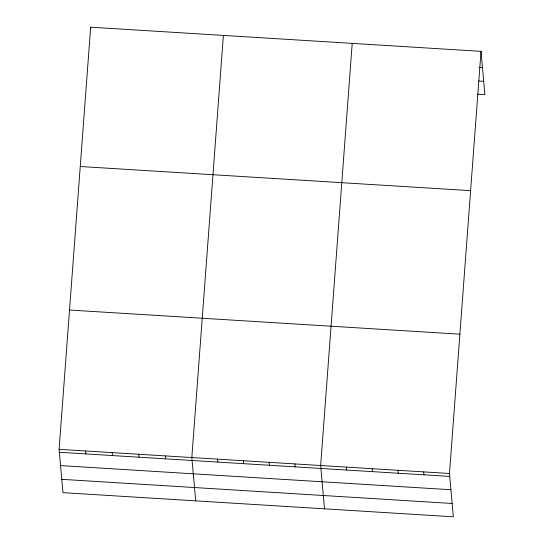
<?xml version="1.0" encoding="UTF-8"?>
<svg xmlns="http://www.w3.org/2000/svg" width="544" height="544" viewBox="0 0 544 544"><rect width="100%" height="100%" fill="white"/><g stroke="black" fill="none" stroke-linecap="round" stroke-linejoin="round"><path stroke-width="0.82" d="M481.025 51.347L449.473 473.484L453.336 516.8L62.975 492.653L59.106 449.337L90.664 27.2L481.025 51.347L484.894 94.663L477.414 94.194M223.387 35.408L191.828 457.552L195.697 500.861M352.206 43.377L320.654 465.521L324.516 508.83M479.155 67.402L482.48 67.606M478.72 81.029L483.704 81.335M80.247 166.505L470.614 190.652M69.523 310.032L459.884 334.179M59.106 449.337L449.473 473.484M59.371 452.275L449.732 476.422M60.561 465.603L450.922 489.743M61.785 479.332L452.146 503.472M423.708 471.893L423.966 474.824M397.943 470.302L398.208 473.232M372.178 468.704L372.443 471.641M346.412 467.112L346.678 470.043M294.889 463.923L295.147 466.861M269.124 462.332L269.382 465.263M243.358 460.734L243.624 463.672M217.593 459.143L217.858 462.08M165.288 455.906L165.546 458.844M138.74 454.267L139.006 457.198M90.664 27.2L90.794 28.669M112.193 452.622L112.458 455.559M85.653 450.983L85.911 453.914"/></g></svg>
